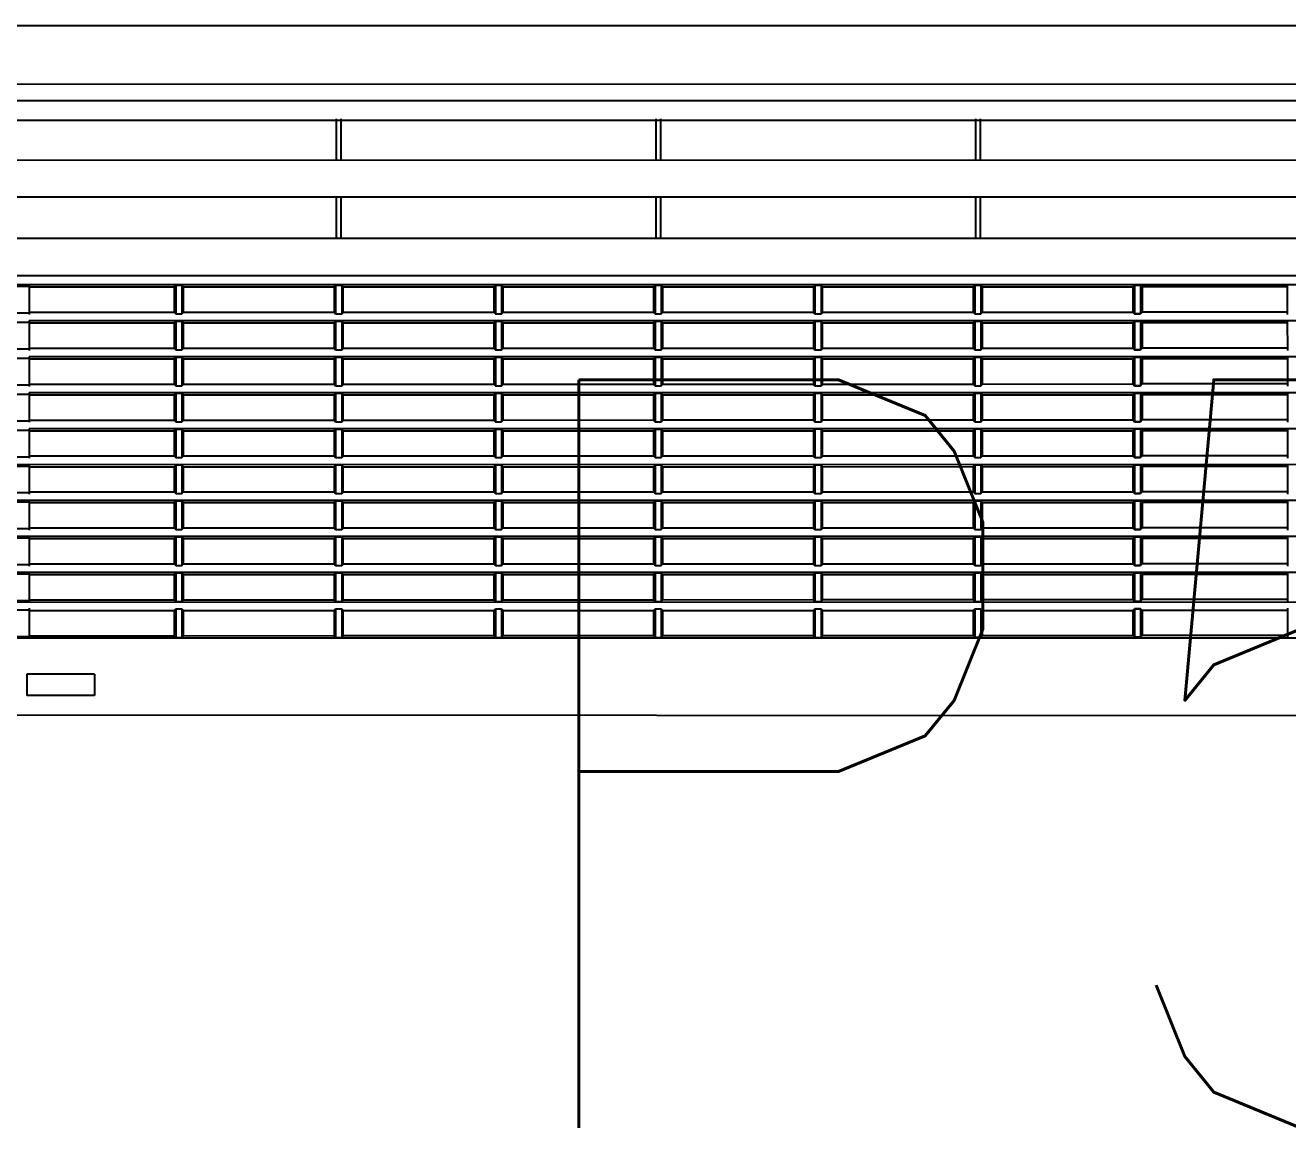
# Model space of a CAD drawing. Header units: millimetres. Extents: x 231894 to 495193, y 184583 to 303652.
# Drawn here: x 462603.7 to 462941.2, y 213531.7 to 213826.5 of the extents above; entities that cross this region are included whole.
import ezdxf
from ezdxf.enums import TextEntityAlignment as Align

# ---------------------------------------------------------------- set-up
doc = ezdxf.new("R2010")
doc.units = ezdxf.units.MM
doc.layers.add('F-TEXT', color=2, linetype='Continuous')
doc.layers.add('MEQUIP', color=2, linetype='Continuous')
doc.styles.add('QC-SEC', font='romans.shx')

# ---------------------------------------------------------------- blocks, each defined once
blk = doc.blocks.new('N2')
at = {"layer": 'MEQUIP', "color": 1, "linetype": 'Continuous'}
for p, q in [((378791.29, 402368.38), (379807.72, 402368.44)), ((378788.01, 402352.71), (379811, 402352.77)), ((378792.14, 402348.34), (379806.88, 402348.39)), ((379785.98, 402343.04), (378972.79, 402342.99)), ((379064.27, 402343.41), (379064.27, 402332.32)), ((379065.51, 402343.41), (379065.51, 402332.32)), ((379149.7, 402343.41), (379149.71, 402332.32)), ((379150.94, 402343.41), (379150.94, 402332.32)), ((379235.13, 402343.42), (379235.14, 402332.33)), ((379236.37, 402343.42), (379236.37, 402332.33)), ((379798.45, 402332.37), (378800.57, 402332.31)), ((379800.12, 402322.51), (378798.9, 402322.45)), ((379064.28, 402322.46), (379064.28, 402311.37)), ((379065.51, 402322.46), (379065.51, 402311.37)), ((379149.71, 402322.47), (379149.71, 402311.38)), ((379150.94, 402322.47), (379150.94, 402311.38)), ((379235.14, 402322.47), (379235.14, 402311.38)), ((379236.37, 402322.47), (379236.37, 402311.38)), ((379800.12, 402311.42), (378798.9, 402311.37)), ((378764.01, 402301.51), (379835.34, 402301.57)), ((378796.38, 402298.65), (378982.13, 402298.65)), ((378796.41, 402299.07), (379802.61, 402299.13)), ((378982.13, 402299.07), (378982.13, 402291.1)), ((378982.13, 402298.46), (379020.95, 402298.46)), ((379020.95, 402298.46), (379021.36, 402298.92)), ((379020.95, 402298.46), (379020.95, 402291.72)), ((379021.36, 402298.92), (379023, 402298.92)), ((379021.36, 402298.92), (379021.36, 402291.26)), ((379023, 402298.92), (379023, 402291.26)), ((379023, 402298.92), (379023.41, 402298.46)), ((379023.41, 402298.46), (379063.66, 402298.46)), ((379023.41, 402291.72), (379023.41, 402298.46)), ((379063.66, 402298.46), (379064.07, 402298.92)), ((379063.66, 402298.46), (379063.66, 402291.72)), ((379064.07, 402298.92), (379065.71, 402298.92)), ((379064.07, 402298.92), (379064.07, 402291.26)), ((379065.71, 402298.92), (379065.72, 402291.26)), ((379065.71, 402298.92), (379066.13, 402298.46)), ((379066.13, 402298.46), (379106.38, 402298.46)), ((379066.13, 402291.72), (379066.13, 402298.46)), ((379106.38, 402298.46), (379106.79, 402298.93)), ((379106.38, 402298.46), (379106.38, 402291.73)), ((379106.79, 402298.93), (379108.43, 402298.93)), ((379106.79, 402298.93), (379106.79, 402291.27)), ((379108.43, 402298.93), (379108.43, 402291.27)), ((379108.43, 402298.93), (379108.84, 402298.46)), ((379108.84, 402298.46), (379149.09, 402298.47)), ((379108.84, 402291.73), (379108.84, 402298.46)), ((379149.09, 402298.47), (379149.5, 402298.93)), ((379149.09, 402298.47), (379149.09, 402291.73)), ((379149.5, 402298.93), (379151.14, 402298.93)), ((379149.5, 402298.93), (379149.5, 402291.27)), ((379151.14, 402298.93), (379151.15, 402291.27)), ((379151.14, 402298.93), (379151.56, 402298.47)), ((379151.56, 402298.47), (379191.81, 402298.47)), ((379151.56, 402291.73), (379151.56, 402298.47)), ((379191.81, 402298.47), (379192.22, 402298.93)), ((379191.81, 402298.47), (379191.81, 402291.73)), ((379192.22, 402298.93), (379193.86, 402298.93)), ((379192.22, 402298.93), (379192.22, 402291.27)), ((379193.86, 402298.93), (379193.86, 402291.27)), ((379193.86, 402298.93), (379194.27, 402298.47)), ((379194.27, 402298.47), (379234.52, 402298.47)), ((379194.27, 402291.73), (379194.27, 402298.47)), ((379234.52, 402298.47), (379234.93, 402298.93)), ((379234.52, 402298.47), (379234.52, 402291.74)), ((379234.93, 402298.93), (379236.58, 402298.93)), ((379234.93, 402298.93), (379234.93, 402291.27)), ((379236.58, 402298.93), (379236.58, 402291.27)), ((379236.58, 402298.93), (379236.99, 402298.47)), ((379236.99, 402298.47), (379277.24, 402298.47)), ((379236.99, 402291.74), (379236.99, 402298.47)), ((379277.24, 402298.47), (379277.65, 402298.94)), ((379277.24, 402298.47), (379277.24, 402291.74)), ((379279.29, 402298.94), (379277.65, 402298.94)), ((379277.65, 402298.94), (379279.29, 402298.94)), ((379277.65, 402298.94), (379277.65, 402291.28)), ((379279.29, 402298.94), (379279.29, 402291.28)), ((379279.7, 402298.47), (379279.29, 402298.94)), ((379318.51, 402298.48), (379279.7, 402298.47)), ((379279.7, 402298.47), (379279.7, 402291.74)), ((379318.51, 402299.09), (379318.51, 402291.13)), ((378795.95, 402291.52), (378982.13, 402291.53)), ((378982.13, 402291.72), (379020.95, 402291.72)), ((378982.13, 402289.47), (379803.19, 402289.51)), ((378982.13, 402289.46), (378982.13, 402281.49)), ((379020.95, 402291.72), (379021.36, 402291.26)), ((379021.36, 402291.26), (379023, 402291.26)), ((379023, 402291.26), (379023.41, 402291.72)), ((379023.41, 402291.72), (379063.66, 402291.72)), ((379063.66, 402291.72), (379064.07, 402291.26)), ((379064.07, 402291.26), (379065.72, 402291.26)), ((379065.72, 402291.26), (379066.13, 402291.72)), ((379066.13, 402291.72), (379106.38, 402291.73)), ((379106.38, 402291.73), (379106.79, 402291.27)), ((379106.79, 402291.27), (379108.43, 402291.27)), ((379108.43, 402291.27), (379108.84, 402291.73)), ((379108.84, 402291.73), (379149.09, 402291.73)), ((379149.09, 402291.73), (379149.5, 402291.27)), ((379149.5, 402291.27), (379151.15, 402291.27)), ((379151.15, 402291.27), (379151.56, 402291.73)), ((379151.56, 402291.73), (379191.81, 402291.73)), ((379191.81, 402291.73), (379192.22, 402291.27)), ((379192.22, 402291.27), (379193.86, 402291.27)), ((379193.86, 402291.27), (379194.27, 402291.73)), ((379194.27, 402291.73), (379234.52, 402291.74)), ((379234.52, 402291.74), (379234.93, 402291.27)), ((379234.93, 402291.27), (379236.58, 402291.27)), ((379236.58, 402291.27), (379236.99, 402291.74)), ((379236.99, 402291.74), (379277.24, 402291.74)), ((379277.24, 402291.74), (379277.65, 402291.28)), ((379279.29, 402291.28), (379277.65, 402291.28)), ((379277.65, 402291.28), (379279.29, 402291.28)), ((379279.7, 402291.74), (379279.29, 402291.28)), ((379318.51, 402291.74), (379279.7, 402291.74)), ((379318.51, 402289.48), (379318.52, 402281.51)), ((378795.81, 402289.03), (378982.13, 402289.04)), ((378982.13, 402288.84), (379020.95, 402288.85)), ((379020.95, 402288.85), (379021.36, 402289.31)), ((379020.95, 402288.85), (379020.95, 402282.11)), ((379021.36, 402289.31), (379023, 402289.31)), ((379021.36, 402289.31), (379021.36, 402281.65)), ((379023, 402289.31), (379023, 402281.65)), ((379023, 402289.31), (379023.41, 402288.85)), ((379023.41, 402288.85), (379063.66, 402288.85)), ((379023.41, 402282.11), (379023.41, 402288.85)), ((379063.66, 402288.85), (379064.07, 402289.31)), ((379063.66, 402288.85), (379063.66, 402282.11)), ((379064.07, 402289.31), (379065.72, 402289.31)), ((379064.07, 402289.31), (379064.07, 402281.65)), ((379065.72, 402289.31), (379065.72, 402281.65)), ((379065.72, 402289.31), (379066.13, 402288.85)), ((379066.13, 402288.85), (379106.38, 402288.85)), ((379066.13, 402282.11), (379066.13, 402288.85)), ((379106.38, 402288.85), (379106.79, 402289.31)), ((379106.38, 402288.85), (379106.38, 402282.12)), ((379106.79, 402289.31), (379108.43, 402289.31)), ((379106.79, 402289.31), (379106.79, 402281.65)), ((379108.43, 402289.31), (379108.43, 402281.65)), ((379108.43, 402289.31), (379108.84, 402288.85)), ((379108.84, 402288.85), (379149.09, 402288.86)), ((379108.84, 402282.12), (379108.84, 402288.85)), ((379149.09, 402288.86), (379149.5, 402289.32)), ((379149.09, 402288.86), (379149.09, 402282.12)), ((379149.5, 402289.32), (379151.15, 402289.32)), ((379149.5, 402289.32), (379149.5, 402281.66)), ((379151.15, 402289.32), (379151.15, 402281.66)), ((379151.15, 402289.32), (379151.56, 402288.86)), ((379151.56, 402288.86), (379191.81, 402288.86)), ((379151.56, 402282.12), (379151.56, 402288.86)), ((379191.81, 402288.86), (379192.22, 402289.32)), ((379191.81, 402288.86), (379191.81, 402282.12)), ((379192.22, 402289.32), (379193.86, 402289.32)), ((379192.22, 402289.32), (379192.22, 402281.66)), ((379193.86, 402289.32), (379193.86, 402281.66)), ((379193.86, 402289.32), (379194.27, 402288.86)), ((379194.27, 402288.86), (379234.52, 402288.86)), ((379194.27, 402282.12), (379194.27, 402288.86)), ((379234.52, 402288.86), (379234.93, 402289.32)), ((379234.52, 402288.86), (379234.52, 402282.13)), ((379234.93, 402289.32), (379236.58, 402289.32)), ((379234.93, 402289.32), (379234.93, 402281.66)), ((379236.58, 402289.32), (379236.58, 402281.66)), ((379236.58, 402289.32), (379236.99, 402288.86)), ((379236.99, 402288.86), (379277.24, 402288.86)), ((379236.99, 402282.13), (379236.99, 402288.86)), ((379277.24, 402288.86), (379277.65, 402289.33)), ((379277.24, 402288.86), (379277.24, 402282.13)), ((379279.29, 402289.33), (379277.65, 402289.33)), ((379277.65, 402289.33), (379279.29, 402289.33)), ((379277.65, 402289.33), (379277.65, 402281.67)), ((379279.29, 402289.33), (379279.29, 402281.67)), ((379279.7, 402288.86), (379279.29, 402289.33)), ((379318.51, 402288.87), (379279.7, 402288.86)), ((379279.7, 402288.86), (379279.7, 402282.13)), ((378795.28, 402279.42), (378982.13, 402279.43)), ((378795.41, 402281.91), (378982.13, 402281.92)), ((378982.13, 402282.11), (379020.95, 402282.11)), ((378982.13, 402279.86), (379803.73, 402279.9)), ((378982.13, 402279.85), (378982.13, 402271.88)), ((379020.95, 402282.11), (379021.36, 402281.65)), ((379020.95, 402279.24), (379021.36, 402279.7)), ((379021.36, 402281.65), (379023, 402281.65)), ((379021.36, 402279.7), (379023, 402279.7)), ((379021.36, 402279.7), (379021.36, 402272.04)), ((379023, 402281.65), (379023.41, 402282.11)), ((379023, 402279.7), (379023, 402272.04)), ((379023, 402279.7), (379023.41, 402279.24)), ((379023.41, 402282.11), (379063.66, 402282.11)), ((379063.66, 402282.11), (379064.07, 402281.65)), ((379063.66, 402279.24), (379064.07, 402279.7)), ((379064.07, 402281.65), (379065.72, 402281.65)), ((379064.07, 402279.7), (379065.72, 402279.7)), ((379064.07, 402279.7), (379064.07, 402272.04)), ((379065.72, 402281.65), (379066.13, 402282.11)), ((379065.72, 402279.7), (379065.72, 402272.04)), ((379065.72, 402279.7), (379066.13, 402279.24)), ((379066.13, 402282.11), (379106.38, 402282.12)), ((379106.38, 402282.12), (379106.79, 402281.65)), ((379106.38, 402279.24), (379106.79, 402279.7)), ((379106.79, 402281.65), (379108.43, 402281.65)), ((379106.79, 402279.7), (379108.43, 402279.7)), ((379106.79, 402279.7), (379106.79, 402272.04)), ((379108.43, 402281.65), (379108.84, 402282.12)), ((379108.43, 402279.7), (379108.43, 402272.04)), ((379108.43, 402279.7), (379108.84, 402279.24)), ((379108.84, 402282.12), (379149.09, 402282.12)), ((379149.09, 402282.12), (379149.5, 402281.66)), ((379149.09, 402279.24), (379149.5, 402279.71)), ((379149.5, 402281.66), (379151.15, 402281.66)), ((379149.5, 402279.71), (379151.15, 402279.71)), ((379149.5, 402279.71), (379149.5, 402272.05)), ((379151.15, 402281.66), (379151.56, 402282.12)), ((379151.15, 402279.71), (379151.15, 402272.05)), ((379151.15, 402279.71), (379151.56, 402279.24)), ((379151.56, 402282.12), (379191.81, 402282.12)), ((379191.81, 402282.12), (379192.22, 402281.66)), ((379191.81, 402279.25), (379192.22, 402279.71)), ((379192.22, 402281.66), (379193.86, 402281.66)), ((379192.22, 402279.71), (379193.86, 402279.71)), ((379192.22, 402279.71), (379192.22, 402272.05)), ((379193.86, 402281.66), (379194.27, 402282.12)), ((379193.86, 402279.71), (379193.86, 402272.05)), ((379193.86, 402279.71), (379194.27, 402279.25)), ((379194.27, 402282.12), (379234.52, 402282.13)), ((379234.52, 402282.13), (379234.93, 402281.66)), ((379234.52, 402279.25), (379234.93, 402279.71)), ((379234.93, 402281.66), (379236.58, 402281.66)), ((379234.93, 402279.71), (379236.58, 402279.71)), ((379234.93, 402279.71), (379234.93, 402272.05)), ((379236.58, 402281.66), (379236.99, 402282.13)), ((379236.58, 402279.71), (379236.58, 402272.05)), ((379236.58, 402279.71), (379236.99, 402279.25)), ((379236.99, 402282.13), (379277.24, 402282.13)), ((379277.24, 402282.13), (379277.65, 402281.67)), ((379277.24, 402279.25), (379277.65, 402279.71)), ((379279.29, 402281.67), (379277.65, 402281.67)), ((379277.65, 402281.67), (379279.29, 402281.67)), ((379279.29, 402279.71), (379277.65, 402279.71)), ((379277.65, 402279.71), (379279.29, 402279.71)), ((379277.65, 402279.71), (379277.65, 402272.05)), ((379279.7, 402282.13), (379279.29, 402281.67)), ((379279.29, 402279.71), (379279.29, 402272.06)), ((379279.7, 402279.25), (379279.29, 402279.71)), ((379318.52, 402282.13), (379279.7, 402282.13)), ((379318.52, 402279.87), (379318.52, 402271.9)), ((378982.13, 402279.23), (379020.95, 402279.24)), ((379020.95, 402279.24), (379020.95, 402272.5)), ((379023.41, 402279.24), (379063.66, 402279.24)), ((379023.41, 402272.5), (379023.41, 402279.24)), ((379063.66, 402279.24), (379063.66, 402272.5)), ((379066.13, 402279.24), (379106.38, 402279.24)), ((379066.13, 402272.5), (379066.13, 402279.24)), ((379106.38, 402279.24), (379106.38, 402272.51)), ((379108.84, 402279.24), (379149.09, 402279.24)), ((379108.84, 402272.51), (379108.84, 402279.24)), ((379149.09, 402279.24), (379149.09, 402272.51)), ((379151.56, 402279.24), (379191.81, 402279.25)), ((379151.56, 402272.51), (379151.56, 402279.24)), ((379191.81, 402279.25), (379191.81, 402272.51)), ((379194.27, 402279.25), (379234.52, 402279.25)), ((379194.27, 402272.51), (379194.27, 402279.25)), ((379234.52, 402279.25), (379234.52, 402272.51)), ((379236.99, 402279.25), (379277.24, 402279.25)), ((379236.99, 402272.51), (379236.99, 402279.25)), ((379277.24, 402279.25), (379277.24, 402272.52)), ((379318.52, 402279.26), (379279.7, 402279.25)), ((379279.7, 402279.25), (379279.7, 402272.52)), ((378794.79, 402269.81), (378982.13, 402269.81)), ((378794.91, 402272.3), (378982.13, 402272.3)), ((378982.13, 402272.5), (379020.95, 402272.5)), ((378982.13, 402270.25), (379804.22, 402270.29)), ((378982.13, 402270.24), (378982.14, 402262.27)), ((378982.13, 402269.62), (379020.95, 402269.62)), ((379020.95, 402272.5), (379021.36, 402272.04)), ((379020.95, 402269.62), (379021.36, 402270.09)), ((379020.95, 402269.62), (379020.95, 402262.89)), ((379021.36, 402272.04), (379023, 402272.04)), ((379021.36, 402270.09), (379023, 402270.09)), ((379021.36, 402270.09), (379021.36, 402262.43)), ((379023, 402272.04), (379023.41, 402272.5)), ((379023, 402270.09), (379023, 402262.43)), ((379023, 402270.09), (379023.41, 402269.63)), ((379023.41, 402272.5), (379063.66, 402272.5)), ((379023.41, 402269.63), (379063.66, 402269.63)), ((379023.41, 402262.89), (379023.41, 402269.63)), ((379063.66, 402272.5), (379064.07, 402272.04)), ((379063.66, 402269.63), (379064.07, 402270.09)), ((379063.66, 402269.63), (379063.66, 402262.89)), ((379064.07, 402272.04), (379065.72, 402272.04)), ((379064.07, 402270.09), (379065.72, 402270.09)), ((379064.07, 402270.09), (379064.07, 402262.43)), ((379065.72, 402272.04), (379066.13, 402272.5)), ((379065.72, 402270.09), (379065.72, 402262.43)), ((379065.72, 402270.09), (379066.13, 402269.63)), ((379066.13, 402272.5), (379106.38, 402272.51)), ((379066.13, 402269.63), (379106.38, 402269.63)), ((379066.13, 402262.89), (379066.13, 402269.63)), ((379106.38, 402272.51), (379106.79, 402272.04)), ((379106.38, 402269.63), (379106.79, 402270.09)), ((379106.38, 402269.63), (379106.38, 402262.89)), ((379106.79, 402272.04), (379108.43, 402272.04)), ((379106.79, 402270.09), (379108.43, 402270.09)), ((379106.79, 402270.09), (379106.79, 402262.43)), ((379108.43, 402272.04), (379108.84, 402272.51)), ((379108.43, 402270.09), (379108.43, 402262.43)), ((379108.43, 402270.09), (379108.84, 402269.63)), ((379108.84, 402272.51), (379149.09, 402272.51)), ((379108.84, 402269.63), (379149.09, 402269.63)), ((379108.84, 402262.89), (379108.84, 402269.63)), ((379149.09, 402272.51), (379149.5, 402272.05)), ((379149.09, 402269.63), (379149.5, 402270.1)), ((379149.09, 402269.63), (379149.09, 402262.9)), ((379149.5, 402272.05), (379151.15, 402272.05)), ((379149.5, 402270.1), (379151.15, 402270.1)), ((379149.5, 402270.1), (379149.5, 402262.44)), ((379151.15, 402272.05), (379151.56, 402272.51)), ((379151.15, 402270.1), (379151.15, 402262.44)), ((379151.15, 402270.1), (379151.56, 402269.63)), ((379151.56, 402272.51), (379191.81, 402272.51)), ((379151.56, 402269.63), (379191.81, 402269.64)), ((379151.56, 402262.9), (379151.56, 402269.63)), ((379191.81, 402272.51), (379192.22, 402272.05)), ((379191.81, 402269.64), (379192.22, 402270.1)), ((379191.81, 402269.64), (379191.81, 402262.9)), ((379192.22, 402272.05), (379193.86, 402272.05)), ((379192.22, 402270.1), (379193.86, 402270.1)), ((379192.22, 402270.1), (379192.22, 402262.44)), ((379193.86, 402272.05), (379194.27, 402272.51)), ((379193.86, 402270.1), (379193.86, 402262.44)), ((379193.86, 402270.1), (379194.27, 402269.64)), ((379194.27, 402272.51), (379234.52, 402272.51)), ((379194.27, 402269.64), (379234.52, 402269.64)), ((379194.27, 402262.9), (379194.27, 402269.64)), ((379234.52, 402272.51), (379234.93, 402272.05)), ((379234.52, 402269.64), (379234.93, 402270.1)), ((379234.52, 402269.64), (379234.52, 402262.9)), ((379234.93, 402272.05), (379236.58, 402272.05)), ((379234.93, 402270.1), (379236.58, 402270.1)), ((379234.93, 402270.1), (379234.93, 402262.44)), ((379236.58, 402272.05), (379236.99, 402272.51)), ((379236.58, 402270.1), (379236.58, 402262.44)), ((379236.58, 402270.1), (379236.99, 402269.64)), ((379236.99, 402272.51), (379277.24, 402272.52)), ((379236.99, 402269.64), (379277.24, 402269.64)), ((379236.99, 402262.9), (379236.99, 402269.64)), ((379277.24, 402272.52), (379277.65, 402272.05)), ((379277.24, 402269.64), (379277.65, 402270.1)), ((379277.24, 402269.64), (379277.24, 402262.91)), ((379279.29, 402272.06), (379277.65, 402272.05)), ((379277.65, 402272.05), (379279.29, 402272.06)), ((379279.29, 402270.1), (379277.65, 402270.1)), ((379277.65, 402270.1), (379279.29, 402270.1)), ((379277.65, 402270.1), (379277.65, 402262.44)), ((379279.7, 402272.52), (379279.29, 402272.06)), ((379279.29, 402270.1), (379279.29, 402262.44)), ((379279.7, 402269.64), (379279.29, 402270.1)), ((379318.52, 402272.52), (379279.7, 402272.52)), ((379279.7, 402269.64), (379279.7, 402262.91)), ((379318.52, 402269.64), (379279.7, 402269.64)), ((379318.52, 402270.26), (379318.52, 402262.29)), ((378794.45, 402262.69), (378982.14, 402262.69)), ((378982.14, 402262.89), (379020.95, 402262.89)), ((379020.95, 402262.89), (379021.36, 402262.43)), ((379021.36, 402262.43), (379023, 402262.43)), ((379023, 402262.43), (379023.41, 402262.89)), ((379023.41, 402262.89), (379063.66, 402262.89)), ((379063.66, 402262.89), (379064.07, 402262.43)), ((379064.07, 402262.43), (379065.72, 402262.43)), ((379065.72, 402262.43), (379066.13, 402262.89)), ((379066.13, 402262.89), (379106.38, 402262.89)), ((379106.38, 402262.89), (379106.79, 402262.43)), ((379106.79, 402262.43), (379108.43, 402262.43)), ((379108.43, 402262.43), (379108.84, 402262.89)), ((379108.84, 402262.89), (379149.09, 402262.9)), ((379149.09, 402262.9), (379149.5, 402262.44)), ((379149.5, 402262.44), (379151.15, 402262.44)), ((379151.15, 402262.44), (379151.56, 402262.9)), ((379151.56, 402262.9), (379191.81, 402262.9)), ((379191.81, 402262.9), (379192.22, 402262.44)), ((379192.22, 402262.44), (379193.86, 402262.44)), ((379193.86, 402262.44), (379194.27, 402262.9)), ((379194.27, 402262.9), (379234.52, 402262.9)), ((379234.52, 402262.9), (379234.93, 402262.44)), ((379234.93, 402262.44), (379236.58, 402262.44)), ((379236.58, 402262.44), (379236.99, 402262.9)), ((379236.99, 402262.9), (379277.24, 402262.91)), ((379277.24, 402262.91), (379277.65, 402262.44)), ((379279.29, 402262.44), (379277.65, 402262.44)), ((379277.65, 402262.44), (379279.29, 402262.44)), ((379279.7, 402262.91), (379279.29, 402262.44)), ((379318.52, 402262.91), (379279.7, 402262.91)), ((378794.34, 402260.2), (378982.14, 402260.2)), ((378982.14, 402260.64), (379804.67, 402260.68)), ((378982.14, 402260.63), (378982.14, 402252.66)), ((378982.14, 402260.01), (379020.95, 402260.01)), ((379020.95, 402260.01), (379021.36, 402260.48)), ((379020.95, 402260.01), (379020.95, 402253.28)), ((379021.36, 402260.48), (379023, 402260.48)), ((379021.36, 402260.48), (379021.36, 402252.82)), ((379023, 402260.48), (379023, 402252.82)), ((379023, 402260.48), (379023.41, 402260.01)), ((379023.41, 402260.01), (379063.66, 402260.02)), ((379023.41, 402253.28), (379023.41, 402260.01)), ((379063.66, 402260.02), (379064.07, 402260.48)), ((379063.66, 402260.02), (379063.66, 402253.28)), ((379064.07, 402260.48), (379065.72, 402260.48)), ((379064.07, 402260.48), (379064.07, 402252.82)), ((379065.72, 402260.48), (379065.72, 402252.82)), ((379065.72, 402260.48), (379066.13, 402260.02)), ((379066.13, 402260.02), (379106.38, 402260.02)), ((379066.13, 402253.28), (379066.13, 402260.02)), ((379106.38, 402260.02), (379106.79, 402260.48)), ((379106.38, 402260.02), (379106.38, 402253.28)), ((379106.79, 402260.48), (379108.43, 402260.48)), ((379106.79, 402260.48), (379106.79, 402252.82)), ((379108.43, 402260.48), (379108.43, 402252.82)), ((379108.43, 402260.48), (379108.84, 402260.02)), ((379108.84, 402260.02), (379149.09, 402260.02)), ((379108.84, 402253.28), (379108.84, 402260.02)), ((379149.09, 402260.02), (379149.5, 402260.48)), ((379149.09, 402260.02), (379149.09, 402253.29)), ((379149.5, 402260.48), (379151.15, 402260.48)), ((379149.5, 402260.48), (379149.5, 402252.82)), ((379151.15, 402260.48), (379151.15, 402252.82)), ((379151.15, 402260.48), (379151.56, 402260.02)), ((379151.56, 402260.02), (379191.81, 402260.03)), ((379151.56, 402253.29), (379151.56, 402260.02)), ((379191.81, 402260.03), (379192.22, 402260.49)), ((379191.81, 402260.03), (379191.81, 402253.29)), ((379192.22, 402260.49), (379193.86, 402260.49)), ((379192.22, 402260.49), (379192.22, 402252.83)), ((379193.86, 402260.49), (379193.86, 402252.83)), ((379193.86, 402260.49), (379194.27, 402260.03)), ((379194.27, 402260.03), (379234.52, 402260.03)), ((379194.27, 402253.29), (379194.27, 402260.03)), ((379234.52, 402260.03), (379234.93, 402260.49)), ((379234.52, 402260.03), (379234.52, 402253.29)), ((379234.93, 402260.49), (379236.58, 402260.49)), ((379234.93, 402260.49), (379234.94, 402252.83)), ((379236.58, 402260.49), (379236.58, 402252.83)), ((379236.58, 402260.49), (379236.99, 402260.03)), ((379236.99, 402260.03), (379277.24, 402260.03)), ((379236.99, 402253.29), (379236.99, 402260.03)), ((379277.24, 402260.03), (379277.65, 402260.49)), ((379277.24, 402260.03), (379277.24, 402253.3)), ((379279.29, 402260.49), (379277.65, 402260.49)), ((379277.65, 402260.49), (379279.29, 402260.49)), ((379277.65, 402260.49), (379277.65, 402252.83)), ((379279.29, 402260.49), (379279.29, 402252.83)), ((379279.7, 402260.03), (379279.29, 402260.49)), ((379279.7, 402260.03), (379279.7, 402253.3)), ((379318.52, 402260.03), (379279.7, 402260.03)), ((379318.52, 402260.65), (379318.52, 402252.68)), ((378794.04, 402253.08), (378982.14, 402253.08)), ((378982.14, 402253.28), (379020.95, 402253.28)), ((379020.95, 402253.28), (379021.36, 402252.82)), ((379021.36, 402252.82), (379023, 402252.82)), ((379023, 402252.82), (379023.41, 402253.28)), ((379023.41, 402253.28), (379063.66, 402253.28)), ((379063.66, 402253.28), (379064.07, 402252.82)), ((379064.07, 402252.82), (379065.72, 402252.82)), ((379065.72, 402252.82), (379066.13, 402253.28)), ((379066.13, 402253.28), (379106.38, 402253.28)), ((379106.38, 402253.28), (379106.79, 402252.82)), ((379106.79, 402252.82), (379108.43, 402252.82)), ((379108.43, 402252.82), (379108.84, 402253.28)), ((379108.84, 402253.28), (379149.09, 402253.29)), ((379149.09, 402253.29), (379149.5, 402252.82)), ((379149.5, 402252.82), (379151.15, 402252.82)), ((379151.15, 402252.82), (379151.56, 402253.29)), ((379151.56, 402253.29), (379191.81, 402253.29)), ((379191.81, 402253.29), (379192.22, 402252.83)), ((379192.22, 402252.83), (379193.86, 402252.83)), ((379193.86, 402252.83), (379194.27, 402253.29)), ((379194.27, 402253.29), (379234.52, 402253.29)), ((379234.52, 402253.29), (379234.94, 402252.83)), ((379234.94, 402252.83), (379236.58, 402252.83)), ((379236.58, 402252.83), (379236.99, 402253.29)), ((379236.99, 402253.29), (379277.24, 402253.3)), ((379277.24, 402253.3), (379277.65, 402252.83)), ((379279.29, 402252.83), (379277.65, 402252.83)), ((379277.65, 402252.83), (379279.29, 402252.83)), ((379279.7, 402253.3), (379279.29, 402252.83)), ((379318.52, 402253.3), (379279.7, 402253.3)), ((378793.94, 402250.59), (378982.14, 402250.59)), ((378793.96, 402251.01), (379805.07, 402251.07)), ((378982.14, 402251.02), (378982.14, 402243.05)), ((378982.14, 402250.4), (379020.95, 402250.4)), ((379020.95, 402250.4), (379021.36, 402250.87)), ((379020.95, 402250.4), (379020.95, 402243.67)), ((379021.36, 402250.87), (379023, 402250.87)), ((379021.36, 402250.87), (379021.36, 402243.21)), ((379023, 402250.87), (379023, 402243.21)), ((379023, 402250.87), (379023.41, 402250.4)), ((379023.41, 402250.4), (379063.66, 402250.41)), ((379023.41, 402243.67), (379023.41, 402250.4)), ((379063.66, 402250.41), (379064.07, 402250.87)), ((379063.66, 402250.41), (379063.66, 402243.67)), ((379064.07, 402250.87), (379065.72, 402250.87)), ((379064.07, 402250.87), (379064.08, 402243.21)), ((379065.72, 402250.87), (379065.72, 402243.21)), ((379065.72, 402250.87), (379066.13, 402250.41)), ((379066.13, 402250.41), (379106.38, 402250.41)), ((379066.13, 402243.67), (379066.13, 402250.41)), ((379106.38, 402250.41), (379106.79, 402250.87)), ((379106.38, 402250.41), (379106.38, 402243.67)), ((379106.79, 402250.87), (379108.43, 402250.87)), ((379106.79, 402250.87), (379106.79, 402243.21)), ((379108.43, 402250.87), (379108.43, 402243.21)), ((379108.43, 402250.87), (379108.84, 402250.41)), ((379108.84, 402250.41), (379149.09, 402250.41)), ((379108.84, 402243.67), (379108.84, 402250.41)), ((379149.09, 402250.41), (379149.51, 402250.87)), ((379149.09, 402250.41), (379149.09, 402243.68)), ((379149.51, 402250.87), (379151.15, 402250.87)), ((379149.51, 402250.87), (379149.51, 402243.21)), ((379151.15, 402250.87), (379151.15, 402243.21)), ((379151.15, 402250.87), (379151.56, 402250.41)), ((379151.56, 402250.41), (379191.81, 402250.41)), ((379151.56, 402243.68), (379151.56, 402250.41)), ((379191.81, 402250.41), (379192.22, 402250.88)), ((379191.81, 402250.41), (379191.81, 402243.68)), ((379192.22, 402250.88), (379193.86, 402250.88)), ((379192.22, 402250.88), (379192.22, 402243.22)), ((379193.86, 402250.88), (379193.86, 402243.22)), ((379193.86, 402250.88), (379194.27, 402250.41)), ((379194.27, 402250.41), (379234.52, 402250.42)), ((379194.27, 402243.68), (379194.27, 402250.41)), ((379234.52, 402250.42), (379234.94, 402250.88)), ((379234.52, 402250.42), (379234.53, 402243.68)), ((379234.94, 402250.88), (379236.58, 402250.88)), ((379234.94, 402250.88), (379234.94, 402243.22)), ((379236.58, 402250.88), (379236.58, 402243.22)), ((379236.58, 402250.88), (379236.99, 402250.42)), ((379236.99, 402250.42), (379277.24, 402250.42)), ((379236.99, 402243.68), (379236.99, 402250.42)), ((379277.24, 402250.42), (379277.65, 402250.88)), ((379277.24, 402250.42), (379277.24, 402243.68)), ((379279.29, 402250.88), (379277.65, 402250.88)), ((379277.65, 402250.88), (379279.29, 402250.88)), ((379277.65, 402250.88), (379277.65, 402243.22)), ((379279.29, 402250.88), (379279.29, 402243.22)), ((379279.7, 402250.42), (379279.29, 402250.88)), ((379279.7, 402250.42), (379279.7, 402243.68)), ((379318.52, 402250.42), (379279.7, 402250.42)), ((379318.52, 402251.04), (379318.52, 402243.07)), ((378793.67, 402243.47), (378982.14, 402243.47)), ((378982.14, 402243.66), (379020.95, 402243.67)), ((379020.95, 402243.67), (379021.36, 402243.21)), ((379021.36, 402243.21), (379023, 402243.21)), ((379023, 402243.21), (379023.41, 402243.67)), ((379023.41, 402243.67), (379063.66, 402243.67)), ((379063.66, 402243.67), (379064.08, 402243.21)), ((379064.08, 402243.21), (379065.72, 402243.21)), ((379065.72, 402243.21), (379066.13, 402243.67)), ((379066.13, 402243.67), (379106.38, 402243.67)), ((379106.38, 402243.67), (379106.79, 402243.21)), ((379106.79, 402243.21), (379108.43, 402243.21)), ((379108.43, 402243.21), (379108.84, 402243.67)), ((379108.84, 402243.67), (379149.09, 402243.68)), ((379149.09, 402243.68), (379149.51, 402243.21)), ((379149.51, 402243.21), (379151.15, 402243.21)), ((379151.15, 402243.21), (379151.56, 402243.68)), ((379151.56, 402243.68), (379191.81, 402243.68)), ((379191.81, 402243.68), (379192.22, 402243.22)), ((379192.22, 402243.22), (379193.86, 402243.22)), ((379193.86, 402243.22), (379194.27, 402243.68)), ((379194.27, 402243.68), (379234.53, 402243.68)), ((379234.53, 402243.68), (379234.94, 402243.22)), ((379234.94, 402243.22), (379236.58, 402243.22)), ((379236.58, 402243.22), (379236.99, 402243.68)), ((379236.99, 402243.68), (379277.24, 402243.68)), ((379277.24, 402243.68), (379277.65, 402243.22)), ((379279.29, 402243.22), (379277.65, 402243.22)), ((379277.65, 402243.22), (379279.29, 402243.22)), ((379279.7, 402243.68), (379279.29, 402243.22)), ((379318.52, 402243.69), (379279.7, 402243.68)), ((378793.59, 402240.98), (378982.14, 402240.98)), ((378793.6, 402241.4), (379805.43, 402241.46)), ((378982.14, 402241.41), (378982.14, 402233.44)), ((378982.14, 402240.79), (379020.95, 402240.79)), ((379020.95, 402240.79), (379021.36, 402241.25)), ((379020.95, 402240.79), (379020.95, 402234.06)), ((379021.36, 402241.25), (379023, 402241.25)), ((379021.36, 402241.25), (379021.36, 402233.59)), ((379023, 402241.25), (379023, 402233.59)), ((379023, 402241.25), (379023.41, 402240.79)), ((379023.41, 402240.79), (379063.66, 402240.8)), ((379023.41, 402234.06), (379023.41, 402240.79)), ((379063.66, 402240.8), (379064.08, 402241.26)), ((379063.66, 402240.8), (379063.67, 402234.06)), ((379064.08, 402241.26), (379065.72, 402241.26)), ((379064.08, 402241.26), (379064.08, 402233.6)), ((379065.72, 402241.26), (379065.72, 402233.6)), ((379065.72, 402241.26), (379066.13, 402240.8)), ((379066.13, 402240.8), (379106.38, 402240.8)), ((379066.13, 402234.06), (379066.13, 402240.8)), ((379106.38, 402240.8), (379106.79, 402241.26)), ((379106.38, 402240.8), (379106.38, 402234.06)), ((379106.79, 402241.26), (379108.43, 402241.26)), ((379106.79, 402241.26), (379106.79, 402233.6)), ((379108.43, 402241.26), (379108.43, 402233.6)), ((379108.43, 402241.26), (379108.84, 402240.8)), ((379108.84, 402240.8), (379149.1, 402240.8)), ((379108.84, 402234.06), (379108.84, 402240.8)), ((379149.1, 402240.8), (379149.51, 402241.26)), ((379149.1, 402240.8), (379149.1, 402234.06)), ((379149.51, 402241.26), (379151.15, 402241.26)), ((379149.51, 402241.26), (379149.51, 402233.6)), ((379151.15, 402241.26), (379151.15, 402233.6)), ((379151.15, 402241.26), (379151.56, 402240.8)), ((379151.56, 402240.8), (379191.81, 402240.8)), ((379151.56, 402234.07), (379151.56, 402240.8)), ((379191.81, 402240.8), (379192.22, 402241.27)), ((379191.81, 402240.8), (379191.81, 402234.07)), ((379192.22, 402241.27), (379193.86, 402241.27)), ((379192.22, 402241.27), (379192.22, 402233.61)), ((379193.86, 402241.27), (379193.86, 402233.61)), ((379193.86, 402241.27), (379194.27, 402240.8)), ((379194.27, 402240.8), (379234.53, 402240.81)), ((379194.27, 402234.07), (379194.27, 402240.8)), ((379234.53, 402240.81), (379234.94, 402241.27)), ((379234.53, 402240.81), (379234.53, 402234.07)), ((379234.94, 402241.27), (379236.58, 402241.27)), ((379234.94, 402241.27), (379234.94, 402233.61)), ((379236.58, 402241.27), (379236.58, 402233.61)), ((379236.58, 402241.27), (379236.99, 402240.81)), ((379236.99, 402240.81), (379277.24, 402240.81)), ((379236.99, 402234.07), (379236.99, 402240.81)), ((379277.24, 402240.81), (379277.65, 402241.27)), ((379277.24, 402240.81), (379277.24, 402234.07)), ((379279.29, 402241.27), (379277.65, 402241.27)), ((379277.65, 402241.27), (379279.29, 402241.27)), ((379277.65, 402241.27), (379277.65, 402233.61)), ((379279.29, 402241.27), (379279.29, 402233.61)), ((379279.7, 402240.81), (379279.29, 402241.27)), ((379279.7, 402240.81), (379279.71, 402234.07)), ((379318.52, 402240.81), (379279.7, 402240.81)), ((379318.52, 402241.43), (379318.52, 402233.46)), ((378793.35, 402233.86), (378982.14, 402233.86)), ((378982.14, 402234.05), (379020.95, 402234.06)), ((379020.95, 402234.06), (379021.36, 402233.59)), ((379021.36, 402233.59), (379023, 402233.59)), ((379023, 402233.59), (379023.41, 402234.06)), ((379023.41, 402234.06), (379063.67, 402234.06)), ((379063.67, 402234.06), (379064.08, 402233.6)), ((379064.08, 402233.6), (379065.72, 402233.6)), ((379065.72, 402233.6), (379066.13, 402234.06)), ((379066.13, 402234.06), (379106.38, 402234.06)), ((379106.38, 402234.06), (379106.79, 402233.6)), ((379106.79, 402233.6), (379108.43, 402233.6)), ((379108.43, 402233.6), (379108.84, 402234.06)), ((379108.84, 402234.06), (379149.1, 402234.06)), ((379149.1, 402234.06), (379149.51, 402233.6)), ((379149.51, 402233.6), (379151.15, 402233.6)), ((379151.15, 402233.6), (379151.56, 402234.07)), ((379151.56, 402234.07), (379191.81, 402234.07)), ((379191.81, 402234.07), (379192.22, 402233.61)), ((379192.22, 402233.61), (379193.86, 402233.61)), ((379193.86, 402233.61), (379194.27, 402234.07)), ((379194.27, 402234.07), (379234.53, 402234.07)), ((379234.53, 402234.07), (379234.94, 402233.61)), ((379234.94, 402233.61), (379236.58, 402233.61)), ((379236.58, 402233.61), (379236.99, 402234.07)), ((379236.99, 402234.07), (379277.24, 402234.07)), ((379277.24, 402234.07), (379277.65, 402233.61)), ((379279.29, 402233.61), (379277.65, 402233.61)), ((379277.65, 402233.61), (379279.29, 402233.61)), ((379279.71, 402234.07), (379279.29, 402233.61)), ((379318.52, 402234.08), (379279.71, 402234.07)), ((378793.27, 402231.37), (378982.14, 402231.37)), ((378793.29, 402231.79), (379805.74, 402231.85)), ((378982.14, 402231.79), (378982.14, 402223.83)), ((378982.14, 402231.18), (379020.95, 402231.18)), ((379020.95, 402231.18), (379021.36, 402231.64)), ((379020.95, 402231.18), (379020.95, 402224.45)), ((379021.36, 402231.64), (379023, 402231.64)), ((379021.36, 402231.64), (379021.36, 402223.98)), ((379023, 402231.64), (379023, 402223.98)), ((379023, 402231.64), (379023.41, 402231.18)), ((379023.41, 402231.18), (379063.67, 402231.18)), ((379023.42, 402224.45), (379023.41, 402231.18)), ((379063.67, 402231.18), (379064.08, 402231.65)), ((379063.67, 402231.18), (379063.67, 402224.45)), ((379064.08, 402231.65), (379065.72, 402231.65)), ((379064.08, 402231.65), (379064.08, 402223.99)), ((379065.72, 402231.65), (379065.72, 402223.99)), ((379065.72, 402231.65), (379066.13, 402231.18)), ((379066.13, 402231.18), (379106.38, 402231.19)), ((379066.13, 402224.45), (379066.13, 402231.18)), ((379106.38, 402231.19), (379106.79, 402231.65)), ((379106.38, 402231.19), (379106.38, 402224.45)), ((379106.79, 402231.65), (379108.43, 402231.65)), ((379106.79, 402231.65), (379106.79, 402223.99)), ((379108.43, 402231.65), (379108.43, 402223.99)), ((379108.43, 402231.65), (379108.84, 402231.19)), ((379108.84, 402231.19), (379149.1, 402231.19)), ((379108.85, 402224.45), (379108.84, 402231.19)), ((379149.1, 402231.19), (379149.51, 402231.65)), ((379149.1, 402231.19), (379149.1, 402224.45)), ((379149.51, 402231.65), (379151.15, 402231.65)), ((379149.51, 402231.65), (379149.51, 402223.99)), ((379151.15, 402231.65), (379151.15, 402223.99)), ((379151.15, 402231.65), (379151.56, 402231.19)), ((379151.56, 402231.19), (379191.81, 402231.19)), ((379151.56, 402224.45), (379151.56, 402231.19)), ((379191.81, 402231.19), (379192.22, 402231.65)), ((379191.81, 402231.19), (379191.81, 402224.46)), ((379192.22, 402231.65), (379193.86, 402231.65)), ((379192.22, 402231.65), (379192.22, 402223.99)), ((379193.86, 402231.65), (379193.86, 402223.99)), ((379193.86, 402231.65), (379194.28, 402231.19)), ((379194.28, 402231.19), (379234.53, 402231.2)), ((379194.28, 402224.46), (379194.28, 402231.19)), ((379234.53, 402231.2), (379234.94, 402231.66)), ((379234.53, 402231.2), (379234.53, 402224.46)), ((379234.94, 402231.66), (379236.58, 402231.66)), ((379234.94, 402231.66), (379234.94, 402224)), ((379236.58, 402231.66), (379236.58, 402224)), ((379236.58, 402231.66), (379236.99, 402231.2)), ((379236.99, 402231.2), (379277.24, 402231.2)), ((379236.99, 402224.46), (379236.99, 402231.2)), ((379277.24, 402231.2), (379277.65, 402231.66)), ((379277.24, 402231.2), (379277.24, 402224.46)), ((379279.29, 402231.66), (379277.65, 402231.66)), ((379277.65, 402231.66), (379279.29, 402231.66)), ((379277.65, 402231.66), (379277.65, 402224)), ((379279.29, 402231.66), (379279.3, 402224)), ((379279.71, 402231.2), (379279.29, 402231.66)), ((379279.71, 402231.2), (379279.71, 402224.46)), ((379318.52, 402231.2), (379279.71, 402231.2)), ((379318.52, 402231.82), (379318.52, 402223.85)), ((378793.02, 402222.18), (379806.02, 402222.24)), ((378793.07, 402224.25), (378982.14, 402224.25)), ((378982.14, 402224.44), (379020.95, 402224.45)), ((378982.14, 402222.18), (378982.14, 402214.22)), ((379020.95, 402224.45), (379021.36, 402223.98)), ((379020.95, 402221.57), (379021.36, 402222.03)), ((379021.36, 402223.98), (379023, 402223.98)), ((379021.36, 402222.03), (379023, 402222.03)), ((379021.36, 402222.03), (379021.36, 402214.37)), ((379023, 402223.98), (379023.42, 402224.45)), ((379023, 402222.03), (379023.01, 402214.37)), ((379023, 402222.03), (379023.42, 402221.57)), ((379023.42, 402224.45), (379063.67, 402224.45)), ((379063.67, 402224.45), (379064.08, 402223.99)), ((379063.67, 402221.57), (379064.08, 402222.04)), ((379064.08, 402223.99), (379065.72, 402223.99)), ((379064.08, 402222.04), (379065.72, 402222.04)), ((379064.08, 402222.04), (379064.08, 402214.38)), ((379065.72, 402223.99), (379066.13, 402224.45)), ((379065.72, 402222.04), (379065.72, 402214.38)), ((379065.72, 402222.04), (379066.13, 402221.57)), ((379066.13, 402224.45), (379106.38, 402224.45)), ((379106.38, 402224.45), (379106.79, 402223.99)), ((379106.38, 402221.58), (379106.79, 402222.04)), ((379106.79, 402223.99), (379108.43, 402223.99)), ((379106.79, 402222.04), (379108.43, 402222.04)), ((379106.79, 402222.04), (379106.79, 402214.38)), ((379108.43, 402223.99), (379108.85, 402224.45)), ((379108.43, 402222.04), (379108.44, 402214.38)), ((379108.43, 402222.04), (379108.85, 402221.58)), ((379108.85, 402224.45), (379149.1, 402224.45)), ((379149.1, 402224.45), (379149.51, 402223.99)), ((379149.1, 402221.58), (379149.51, 402222.04)), ((379149.51, 402223.99), (379151.15, 402223.99)), ((379149.51, 402222.04), (379151.15, 402222.04)), ((379149.51, 402222.04), (379149.51, 402214.38)), ((379151.15, 402223.99), (379151.56, 402224.45)), ((379151.15, 402222.04), (379151.15, 402214.38)), ((379151.15, 402222.04), (379151.56, 402221.58)), ((379151.56, 402224.45), (379191.81, 402224.46)), ((379191.81, 402224.46), (379192.22, 402223.99)), ((379191.81, 402221.58), (379192.22, 402222.04)), ((379192.22, 402223.99), (379193.86, 402223.99)), ((379192.22, 402222.04), (379193.87, 402222.04)), ((379192.22, 402222.04), (379192.22, 402214.38)), ((379193.86, 402223.99), (379194.28, 402224.46)), ((379193.87, 402222.04), (379193.87, 402214.38)), ((379193.87, 402222.04), (379194.28, 402221.58)), ((379194.28, 402224.46), (379234.53, 402224.46)), ((379234.53, 402224.46), (379234.94, 402224)), ((379234.53, 402221.58), (379234.94, 402222.05)), ((379234.94, 402224), (379236.58, 402224)), ((379234.94, 402222.05), (379236.58, 402222.05)), ((379234.94, 402222.05), (379234.94, 402214.39)), ((379236.58, 402224), (379236.99, 402224.46)), ((379236.58, 402222.05), (379236.58, 402214.39)), ((379236.58, 402222.05), (379236.99, 402221.58)), ((379236.99, 402224.46), (379277.24, 402224.46)), ((379277.24, 402224.46), (379277.65, 402224)), ((379277.24, 402221.59), (379277.65, 402222.05)), ((379279.3, 402224), (379277.65, 402224)), ((379277.65, 402224), (379279.3, 402224)), ((379279.3, 402222.05), (379277.65, 402222.05)), ((379277.65, 402222.05), (379279.3, 402222.05)), ((379277.65, 402222.05), (379277.65, 402214.39)), ((379279.71, 402224.46), (379279.3, 402224)), ((379279.3, 402222.05), (379279.3, 402214.39)), ((379279.71, 402221.59), (379279.3, 402222.05)), ((379318.52, 402224.47), (379279.71, 402224.46)), ((379318.52, 402222.21), (379318.52, 402214.24)), ((378793.01, 402221.76), (378982.14, 402221.76)), ((378982.14, 402221.57), (379020.95, 402221.57)), ((379020.95, 402221.57), (379020.95, 402214.83)), ((379023.42, 402221.57), (379063.67, 402221.57)), ((379023.42, 402214.83), (379023.42, 402221.57)), ((379063.67, 402221.57), (379063.67, 402214.84)), ((379066.13, 402221.57), (379106.38, 402221.58)), ((379066.13, 402214.84), (379066.13, 402221.57)), ((379106.38, 402221.58), (379106.38, 402214.84)), ((379108.85, 402221.58), (379149.1, 402221.58)), ((379108.85, 402214.84), (379108.85, 402221.58)), ((379149.1, 402221.58), (379149.1, 402214.84)), ((379151.56, 402221.58), (379191.81, 402221.58)), ((379151.56, 402214.84), (379151.56, 402221.58)), ((379191.81, 402221.58), (379191.81, 402214.85)), ((379194.28, 402221.58), (379234.53, 402221.58)), ((379194.28, 402214.85), (379194.28, 402221.58)), ((379234.53, 402221.58), (379234.53, 402214.85)), ((379236.99, 402221.58), (379277.24, 402221.59)), ((379236.99, 402214.85), (379236.99, 402221.58)), ((379277.24, 402221.59), (379277.24, 402214.85)), ((379279.71, 402221.59), (379279.71, 402214.85)), ((379318.52, 402221.59), (379279.71, 402221.59)), ((378792.78, 402212.15), (378982.14, 402212.15)), ((378792.83, 402214.64), (378982.14, 402214.64)), ((378792.83, 402214.21), (379806.21, 402214.27)), ((378982.14, 402214.83), (379020.95, 402214.83)), ((378982.14, 402212.57), (378982.14, 402204.61)), ((378982.14, 402211.96), (379020.95, 402211.96)), ((379020.95, 402214.83), (379021.36, 402214.37)), ((379020.95, 402211.96), (379021.36, 402212.42)), ((379020.95, 402211.96), (379020.95, 402205.22)), ((379021.36, 402214.37), (379023.01, 402214.37)), ((379021.36, 402212.42), (379023.01, 402212.42)), ((379021.36, 402212.42), (379021.36, 402204.76)), ((379023.01, 402214.37), (379023.42, 402214.83)), ((379023.01, 402212.42), (379023.01, 402204.76)), ((379023.01, 402212.42), (379023.42, 402211.96)), ((379023.42, 402214.83), (379063.67, 402214.84)), ((379023.42, 402211.96), (379063.67, 402211.96)), ((379023.42, 402205.22), (379023.42, 402211.96)), ((379063.67, 402214.84), (379064.08, 402214.38)), ((379063.67, 402211.96), (379064.08, 402212.42)), ((379063.67, 402211.96), (379063.67, 402205.23)), ((379064.08, 402214.38), (379065.72, 402214.38)), ((379064.08, 402212.42), (379065.72, 402212.42)), ((379064.08, 402212.42), (379064.08, 402204.76)), ((379065.72, 402214.38), (379066.13, 402214.84)), ((379065.72, 402212.42), (379065.72, 402204.76)), ((379065.72, 402212.42), (379066.13, 402211.96)), ((379066.13, 402214.84), (379106.38, 402214.84)), ((379066.13, 402211.96), (379106.38, 402211.97)), ((379066.13, 402205.23), (379066.13, 402211.96)), ((379106.38, 402214.84), (379106.79, 402214.38)), ((379106.38, 402211.97), (379106.79, 402212.43)), ((379106.38, 402211.97), (379106.38, 402205.23)), ((379106.79, 402214.38), (379108.44, 402214.38)), ((379106.79, 402212.43), (379108.44, 402212.43)), ((379106.79, 402212.43), (379106.79, 402204.77)), ((379108.44, 402214.38), (379108.85, 402214.84)), ((379108.44, 402212.43), (379108.44, 402204.77)), ((379108.44, 402212.43), (379108.85, 402211.97)), ((379108.85, 402214.84), (379149.1, 402214.84)), ((379108.85, 402211.97), (379149.1, 402211.97)), ((379108.85, 402205.23), (379108.85, 402211.97)), ((379149.1, 402214.84), (379149.51, 402214.38)), ((379149.1, 402211.97), (379149.51, 402212.43)), ((379149.1, 402211.97), (379149.1, 402205.23)), ((379149.51, 402214.38), (379151.15, 402214.38)), ((379149.51, 402212.43), (379151.15, 402212.43)), ((379149.51, 402212.43), (379149.51, 402204.77)), ((379151.15, 402214.38), (379151.56, 402214.84)), ((379151.15, 402212.43), (379151.15, 402204.77)), ((379151.15, 402212.43), (379151.56, 402211.97)), ((379151.56, 402214.84), (379191.81, 402214.85)), ((379151.56, 402211.97), (379191.81, 402211.97)), ((379151.56, 402205.23), (379151.56, 402211.97)), ((379191.81, 402214.85), (379192.22, 402214.38)), ((379191.81, 402211.97), (379192.22, 402212.43)), ((379191.81, 402211.97), (379191.81, 402205.23)), ((379192.22, 402214.38), (379193.87, 402214.38)), ((379192.22, 402212.43), (379193.87, 402212.43)), ((379192.22, 402212.43), (379192.22, 402204.77)), ((379193.87, 402214.38), (379194.28, 402214.85)), ((379193.87, 402212.43), (379193.87, 402204.77)), ((379193.87, 402212.43), (379194.28, 402211.97)), ((379194.28, 402214.85), (379234.53, 402214.85)), ((379194.28, 402211.97), (379234.53, 402211.97)), ((379194.28, 402205.24), (379194.28, 402211.97)), ((379234.53, 402214.85), (379234.94, 402214.39)), ((379234.53, 402211.97), (379234.94, 402212.44)), ((379234.53, 402211.97), (379234.53, 402205.24)), ((379234.94, 402214.39), (379236.58, 402214.39)), ((379234.94, 402212.44), (379236.58, 402212.44)), ((379234.94, 402212.44), (379234.94, 402204.78)), ((379236.58, 402214.39), (379236.99, 402214.85)), ((379236.58, 402212.44), (379236.58, 402204.78)), ((379236.58, 402212.44), (379236.99, 402211.97)), ((379236.99, 402214.85), (379277.24, 402214.85)), ((379236.99, 402211.97), (379277.24, 402211.98)), ((379236.99, 402205.24), (379236.99, 402211.97)), ((379277.24, 402214.85), (379277.65, 402214.39)), ((379277.24, 402211.98), (379277.65, 402212.44)), ((379277.24, 402211.98), (379277.24, 402205.24)), ((379279.3, 402214.39), (379277.65, 402214.39)), ((379277.65, 402214.39), (379279.3, 402214.39)), ((379279.3, 402212.44), (379277.65, 402212.44)), ((379277.65, 402212.44), (379279.3, 402212.44)), ((379277.65, 402212.44), (379277.65, 402204.78)), ((379279.71, 402214.85), (379279.3, 402214.39)), ((379279.3, 402212.44), (379279.3, 402204.78)), ((379279.71, 402211.98), (379279.3, 402212.44)), ((379318.52, 402214.85), (379279.71, 402214.85)), ((379279.71, 402211.98), (379279.71, 402205.24)), ((379318.52, 402211.98), (379279.71, 402211.98)), ((379318.52, 402212.6), (379318.52, 402204.63)), ((378982.14, 402205.22), (379020.95, 402205.22)), ((379020.95, 402205.22), (379021.36, 402204.76)), ((379023.01, 402204.76), (379023.42, 402205.22)), ((379023.42, 402205.22), (379063.67, 402205.23)), ((379063.67, 402205.23), (379064.08, 402204.76)), ((379065.72, 402204.76), (379066.13, 402205.23)), ((379066.13, 402205.23), (379106.38, 402205.23)), ((379106.38, 402205.23), (379106.79, 402204.77)), ((379108.44, 402204.77), (379108.85, 402205.23)), ((379108.85, 402205.23), (379149.1, 402205.23)), ((379149.1, 402205.23), (379149.51, 402204.77)), ((379151.15, 402204.77), (379151.56, 402205.23)), ((379151.56, 402205.23), (379191.81, 402205.23)), ((379191.81, 402205.23), (379192.22, 402204.77)), ((379193.87, 402204.77), (379194.28, 402205.24)), ((379194.28, 402205.24), (379234.53, 402205.24)), ((379234.53, 402205.24), (379234.94, 402204.78)), ((379236.58, 402204.78), (379236.99, 402205.24)), ((379236.99, 402205.24), (379277.24, 402205.24)), ((379277.24, 402205.24), (379277.65, 402204.78)), ((379279.71, 402205.24), (379279.3, 402204.78)), ((379318.52, 402205.24), (379279.71, 402205.24)), ((378793.76, 402205.03), (378982.14, 402205.03)), ((378795.15, 402204.6), (379803.89, 402204.66)), ((379021.36, 402204.76), (379023.01, 402204.76)), ((379064.08, 402204.76), (379065.72, 402204.76)), ((379106.79, 402204.77), (379108.44, 402204.77)), ((379149.51, 402204.77), (379151.15, 402204.77)), ((379192.22, 402204.77), (379193.87, 402204.77)), ((379234.94, 402204.78), (379236.58, 402204.78)), ((379279.3, 402204.78), (379277.65, 402204.78)), ((379277.65, 402204.78), (379279.3, 402204.78)), ((378981.52, 402194.95), (378981.52, 402189.2)), ((378999.6, 402194.95), (378981.52, 402194.95)), ((378999.6, 402194.95), (378999.6, 402189.2)), ((378999.6, 402189.2), (378981.52, 402189.2)), ((379839.52, 402183.51), (378759.52, 402184.07))]:
    blk.add_line(p, q, dxfattribs=at)

msp = doc.modelspace()

# ---------------------------------------------------------------- block references
at = {"layer": 'MEQUIP', "color": 1}
msp.add_blockref('N2', (83622.55, -188541.92), dxfattribs=at)

# ---------------------------------------------------------------- texts
at = {"layer": 'F-TEXT', "style": 'QC-SEC', "width": 0.9}
msp.add_text('P5', height=200, dxfattribs=at).set_placement((462878.96, 213631.72), align=Align.MIDDLE_CENTER)

doc.saveas('drawing.dxf')
